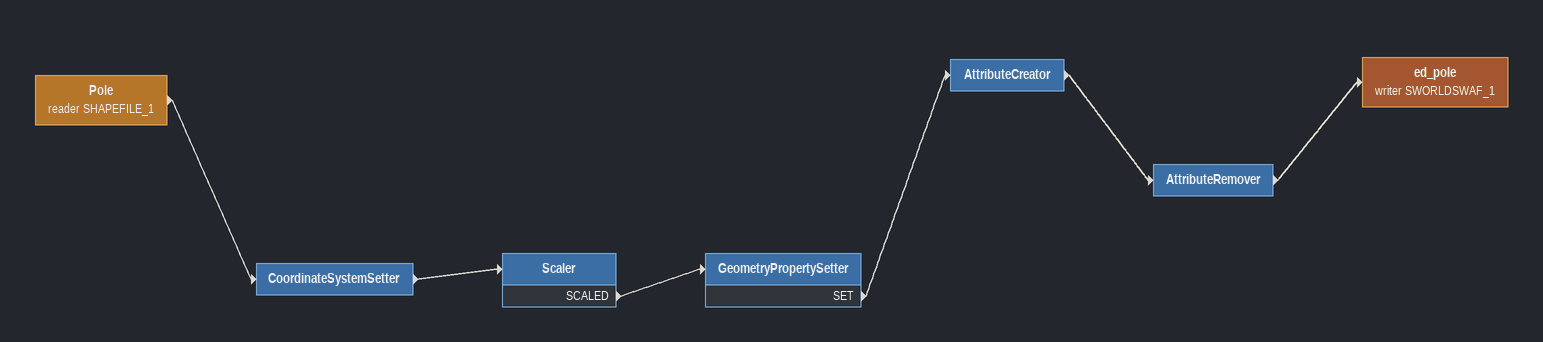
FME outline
Pole (reader SHAPEFILE_1)
    -> CoordinateSystemSetter
CoordinateSystemSetter
    -> Scaler
Scaler
    SCALED -> GeometryPropertySetter
GeometryPropertySetter
    SET -> AttributeCreator
AttributeCreator
    -> AttributeRemover
AttributeRemover
    -> ed_pole (writer SWORLDSWAF_1)
ed_pole (writer SWORLDSWAF_1)
